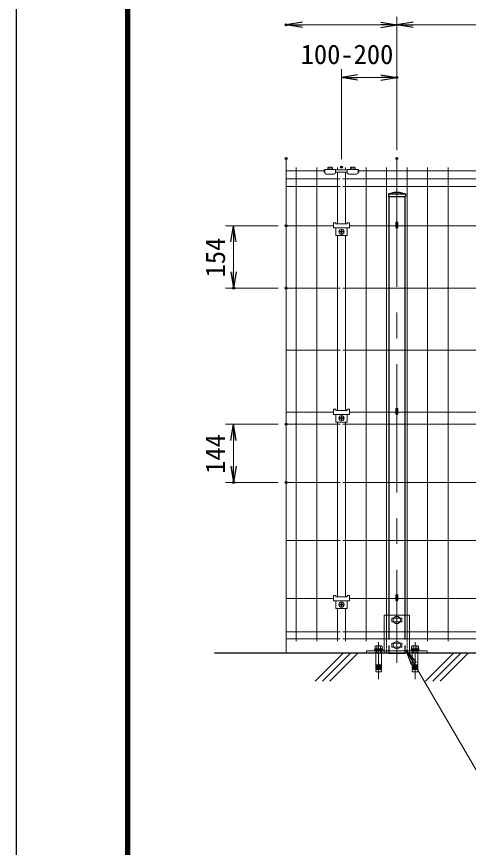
# Model space of a CAD drawing. Units: millimetres, scale not verified. Extents: x -4200 to 4200, y -2970 to 2970.
# Drawn here: x -4200 to -3083, y -433 to 1619 of the extents above; entities that cross this region are included whole.
import ezdxf
from ezdxf.enums import TextEntityAlignment as Align

# ---------------------------------------------------------------- set-up
doc = ezdxf.new("R2010")
doc.units = ezdxf.units.MM
doc.header["$LTSCALE"] = 10
doc.header["$PDMODE"] = 32
doc.header["$PDSIZE"] = 5
doc.linetypes.add('DASHED', pattern=[7.5, 6, -1.5])
doc.linetypes.add('USER1', pattern=[50.8, 31.75, -6.35, 6.35, -6.35])
for name, color, linetype, lineweight in [('0-0_D-STR-DIM', 7, 'Continuous', 13), ('0-1_D-STR3', 3, 'Continuous', 13), ('0-2_D-BMK', 2, 'USER1', 13), ('0-3_D-STR1', 1, 'Continuous', 25), ('0-4_D-STR2', 7, 'Continuous', 13), ('0-5_0', 7, 'Continuous', 25), ('0-7_D-STR-TXT', 7, 'Continuous', 25), ('0-9_D-STR4', 7, 'Continuous', 25), ('0-D_D-TTL', 7, 'Continuous', 25)]:
    doc.layers.add(name, color=color, linetype=linetype, lineweight=lineweight)
doc.layers.add('0-6_Defpoints', color=7, linetype='Continuous')
doc.styles.add('ＭＳ ゴシック', font='')
doc.styles.get('ＭＳ ゴシック').set_extended_font_data('MS Gothic')

# ---------------------------------------------------------------- blocks, each defined once
blk = doc.blocks.new('_Open')
at = {"layer": '0-5_0'}
blk.add_line((-10, 1.667), (0, 0), dxfattribs=at)
blk.add_lwpolyline([(-10, -1.667), (0, 0), (-10, 0)], dxfattribs=at)
blk = doc.blocks.new('ベースプレート部品\u3000正面図')
at = {"layer": '0-1_D-STR3', "linetype": 'DASHED'}
for p, q in [((8393.49, 24200.71), (8393.49, 23260.71)), ((8903.49, 24200.71), (8903.49, 23260.71)), ((8128.49, 23320.71), (8128.49, 23260.71)), ((8268.49, 23320.71), (8268.49, 23260.71)), ((8333.49, 23320.71), (8333.49, 23260.71)), ((8963.49, 23320.71), (8963.49, 23260.71)), ((9028.49, 23320.71), (9028.49, 23260.71)), ((9168.49, 23320.71), (9168.49, 23260.71))]:
    blk.add_line(p, q, dxfattribs=at)
at = {"layer": '0-1_D-STR3'}
for p, q in [((8773.41, 24128.21), (8523.37, 24128.21)), ((8523.37, 24128.21), (8523.37, 24033.21)), ((8773.37, 24033.21), (8523.41, 24033.21)), ((8773.37, 24128.21), (8773.37, 24033.21)), ((8963.49, 24200.71), (8963.49, 23320.71)), ((8773.41, 23508.21), (8523.37, 23508.21)), ((8523.37, 23508.21), (8523.37, 23413.21)), ((8773.37, 23413.21), (8523.41, 23413.21)), ((8773.37, 23508.21), (8773.37, 23413.21)), ((7898.51, 23320.71), (9398.51, 23320.71)), ((9398.51, 23320.71), (9398.51, 23260.71))]:
    blk.add_line(p, q, dxfattribs=at)
for points in [[(8963.49, 24200.71), (8333.49, 24200.71), (8333.49, 23320.71)], [(7898.51, 23320.71), (7898.51, 23260.71), (9398.51, 23260.71)]]:
    blk.add_lwpolyline(points, dxfattribs=at)

msp = doc.modelspace()

# ---------------------------------------------------------------- linework, layer by layer
at = {"layer": '0-0_D-STR-DIM'}
for p, q in [((-3259.64, 1288.64), (-3259.64, 1618.64)), ((-3259.64, 1288.64), (-3259.64, 1618.64)), ((-3299.64, 1598.64), (-3493.15, 1598.64)), ((-3219.64, 1598.64), (-1299.64, 1598.64)), ((-3396.56, 1266.78), (-3396.56, 1488.64)), ((-3259.64, 1288.64), (-3259.64, 1488.64)), ((-3356.56, 1468.64), (-3299.64, 1468.64)), ((-3533.15, 1268.64), (-3533.15, 46.38)), ((-3553.15, 1102.38), (-3683.15, 1102.38)), ((-3663.15, 1062.38), (-3663.15, 988.38)), ((-3553.15, 948.38), (-3683.15, 948.38)), ((-3553.15, 612.08), (-3683.15, 612.08)), ((-3663.15, 572.08), (-3663.15, 508.08)), ((-3553.15, 468.08), (-3683.15, 468.08))]:
    msp.add_line(p, q, dxfattribs=at)
at = {"layer": '0-1_D-STR3'}
for p, q in [((-3439.6, 1234.55), (-3439.6, 1239.95)), ((-3439.6, 1239.95), (-3438.1, 1239.95)), ((-3439.6, 1234.55), (-3438.1, 1234.55)), ((-3438.1, 1241.55), (-3411.1, 1241.55)), ((-3438.1, 1241.55), (-3438.1, 1234.05)), ((-3430.11, 1241.55), (-3430.11, 1246.18)), ((-3430.11, 1241.55), (-3419.1, 1241.55)), ((-3429.6, 1241.55), (-3419.6, 1241.55)), ((-3428.73, 1246.55), (-3420.47, 1246.55)), ((-3427.36, 1241.55), (-3427.36, 1246.18)), ((-3421.85, 1241.55), (-3421.85, 1246.18)), ((-3419.1, 1246.18), (-3419.1, 1241.55)), ((-3411.1, 1241.55), (-3411.1, 1234.05)), ((-3411.1, 1239.95), (-3382.1, 1239.95)), ((-3411.1, 1234.55), (-3382.1, 1234.55)), ((-3382.1, 1241.55), (-3382.1, 1234.05)), ((-3382.1, 1241.55), (-3355.1, 1241.55)), ((-3374.12, 1241.55), (-3374.12, 1246.18)), ((-3374.12, 1241.55), (-3363.1, 1241.55)), ((-3373.61, 1241.55), (-3363.61, 1241.55)), ((-3373.6, 1241.55), (-3363.6, 1241.55)), ((-3372.74, 1246.55), (-3364.48, 1246.55)), ((-3371.36, 1241.55), (-3371.36, 1246.18)), ((-3365.86, 1241.55), (-3365.86, 1246.18)), ((-3363.1, 1246.18), (-3363.1, 1241.55)), ((-3355.1, 1241.55), (-3355.1, 1234.05)), ((-3355.1, 1239.95), (-3353.6, 1239.95)), ((-3355.1, 1234.55), (-3353.6, 1234.55)), ((-3353.6, 1239.95), (-3353.6, 1234.55)), ((-3434.1, 1230.05), (-3415.1, 1230.05)), ((-3378.1, 1230.05), (-3359.1, 1230.05)), ((-3416.6, 1109.68), (-3416.6, 1096.88)), ((-3416.6, 1109.68), (-3410.6, 1109.68)), ((-3382.6, 1109.68), (-3376.6, 1109.68)), ((-3382.6, 1109.68), (-3382.6, 1106.78)), ((-3376.6, 1109.68), (-3376.6, 1096.88)), ((-3262.24, 1110.54), (-3262.24, 1098.38)), ((-3257.04, 1110.54), (-3257.04, 1098.38)), ((-3416.6, 1096.88), (-3376.6, 1096.88)), ((-3410.6, 1096.88), (-3410.6, 1077.88)), ((-3400.06, 1087.88), (-3398.06, 1087.88)), ((-3397.06, 1090.88), (-3397.06, 1088.88)), ((-3396.06, 1090.88), (-3396.06, 1088.88)), ((-3393.06, 1087.88), (-3395.06, 1087.88)), ((-3382.6, 1096.88), (-3382.6, 1077.88)), ((-3410.6, 1077.88), (-3382.6, 1077.88)), ((-3400.06, 1086.88), (-3398.06, 1086.88)), ((-3397.06, 1083.88), (-3397.06, 1085.88)), ((-3396.06, 1083.88), (-3396.06, 1085.88)), ((-3393.06, 1086.88), (-3395.06, 1086.88)), ((-3416.6, 649.18), (-3416.6, 636.38)), ((-3416.6, 649.18), (-3410.6, 649.18)), ((-3416.6, 636.38), (-3376.6, 636.38)), ((-3410.6, 636.38), (-3410.6, 617.38)), ((-3382.6, 649.18), (-3376.6, 649.18)), ((-3382.6, 649.18), (-3382.6, 646.28)), ((-3382.6, 636.38), (-3382.6, 617.38)), ((-3376.6, 649.18), (-3376.6, 636.38)), ((-3262.24, 650.04), (-3262.24, 637.88)), ((-3257.04, 650.04), (-3257.04, 637.88)), ((-3410.6, 617.38), (-3382.6, 617.38)), ((-3400.06, 627.38), (-3398.06, 627.38)), ((-3400.06, 626.38), (-3398.06, 626.38)), ((-3397.06, 630.38), (-3397.06, 628.38)), ((-3397.06, 623.38), (-3397.06, 625.38)), ((-3396.06, 630.38), (-3396.06, 628.38)), ((-3396.06, 623.38), (-3396.06, 625.38)), ((-3393.06, 627.38), (-3395.06, 627.38)), ((-3393.06, 626.38), (-3395.06, 626.38)), ((-3416.6, 188.68), (-3416.6, 175.88)), ((-3416.6, 188.68), (-3410.6, 188.68)), ((-3382.6, 188.68), (-3376.6, 188.68)), ((-3382.6, 188.68), (-3382.6, 185.78)), ((-3376.6, 188.68), (-3376.6, 175.88)), ((-3262.24, 189.54), (-3262.24, 177.38)), ((-3257.04, 189.54), (-3257.04, 177.38)), ((-3416.6, 175.88), (-3376.6, 175.88)), ((-3410.6, 175.88), (-3410.6, 156.88)), ((-3400.06, 166.88), (-3398.06, 166.88)), ((-3400.06, 165.88), (-3398.06, 165.88)), ((-3397.06, 169.88), (-3397.06, 167.88)), ((-3397.06, 162.88), (-3397.06, 164.88)), ((-3396.06, 169.88), (-3396.06, 167.88)), ((-3396.06, 162.88), (-3396.06, 164.88)), ((-3393.06, 166.88), (-3395.06, 166.88)), ((-3393.06, 165.88), (-3395.06, 165.88)), ((-3382.6, 175.88), (-3382.6, 156.88)), ((-3410.6, 156.88), (-3382.6, 156.88)), ((-3313.44, 56.88), (-3313.44, 64.08)), ((-3297.72, 64.88), (-3311.34, 64.88)), ((-3309.04, 64.08), (-3309.04, 56.88)), ((-3300.24, 64.08), (-3300.24, 56.88)), ((-3295.84, 56.88), (-3295.84, 64.08)), ((-3223.44, 56.88), (-3223.44, 64.08)), ((-3221.56, 64.88), (-3207.94, 64.88)), ((-3219.04, 64.08), (-3219.04, 56.88)), ((-3210.24, 64.08), (-3210.24, 56.88)), ((-3205.84, 56.88), (-3205.84, 64.08)), ((-3334.64, 46.38), (-3184.64, 46.38)), ((-3309.64, 46.38), (-3309.64, 52.38)), ((-3308.84, 46.38), (-3308.84, 52.38)), ((-3305.89, 54.38), (-3303.39, 56.88)), ((-3300.44, 46.38), (-3300.44, 52.38)), ((-3299.64, 46.38), (-3299.64, 52.38)), ((-3219.64, 46.38), (-3219.64, 52.38)), ((-3218.84, 46.38), (-3218.84, 52.38)), ((-3213.39, 54.38), (-3215.89, 56.88)), ((-3210.44, 46.38), (-3210.44, 52.38)), ((-3209.64, 46.38), (-3209.64, 52.38)), ((-3305.02, 13.88), (-3311.85, 13.88)), ((-3305.02, 16.38), (-3311.64, 16.38)), ((-3305.02, 11.38), (-3311.64, 11.38)), ((-3305.02, 8.88), (-3311.64, 8.88)), ((-3305.02, 20.17), (-3305.02, 6.38)), ((-3304.27, 20.17), (-3304.27, 6.38)), ((-3304.27, 16.38), (-3297.64, 16.38)), ((-3304.27, 13.88), (-3297.64, 13.88)), ((-3304.27, 11.38), (-3297.64, 11.38)), ((-3304.27, 8.88), (-3297.64, 8.88)), ((-3215.01, 16.38), (-3221.64, 16.38)), ((-3215.01, 13.88), (-3221.64, 13.88)), ((-3215.01, 11.38), (-3221.64, 11.38)), ((-3215.01, 8.88), (-3221.64, 8.88)), ((-3215.01, 20.17), (-3215.01, 6.38)), ((-3214.26, 20.17), (-3214.26, 6.38)), ((-3214.26, 16.38), (-3207.64, 16.38)), ((-3214.26, 13.88), (-3207.43, 13.88)), ((-3214.26, 11.38), (-3207.64, 11.38)), ((-3214.26, 8.88), (-3207.64, 8.88))]:
    msp.add_line(p, q, dxfattribs=at)
for points in [[(-3410.6, 1109.68), (-3410.6, 1106.78), (-3382.6, 1106.78)], [(-3410.6, 649.18), (-3410.6, 646.28), (-3382.6, 646.28)], [(-3410.6, 188.68), (-3410.6, 185.78), (-3382.6, 185.78)], [(-3313.84, 54.38), (-3313.84, 56.88), (-3295.44, 56.88), (-3295.44, 54.38)], [(-3304.27, 18.04), (-3297.64, 18.04), (-3297.64, 46.38), (-3311.64, 46.38), (-3311.64, 18.04), (-3305.02, 18.04)], [(-3205.44, 54.38), (-3205.44, 56.88), (-3223.84, 56.88), (-3223.84, 54.38)], [(-3215.01, 18.04), (-3221.64, 18.04), (-3221.64, 46.38), (-3207.64, 46.38), (-3207.64, 18.04), (-3214.26, 18.04)], [(-3311.33, 18.04), (-3311.64, 16.38), (-3311.64, 15.54), (-3305.02, 15.54)], [(-3311.33, 15.54), (-3311.64, 13.88), (-3311.64, 13.04), (-3305.02, 13.04)], [(-3311.33, 13.04), (-3311.64, 11.38), (-3311.64, 10.54), (-3305.02, 10.54)], [(-3297.95, 10.54), (-3297.64, 8.88), (-3297.64, 6.38), (-3311.64, 6.38), (-3311.64, 8.88), (-3311.33, 10.54)], [(-3298.17, 6.38), (-3297.64, 0.38), (-3311.64, 0.38), (-3311.12, 6.38)], [(-3297.64, 6.38), (-3304.33, 6.38), (-3311.64, 6.38)], [(-3297.95, 18.04), (-3297.64, 16.38), (-3297.64, 15.54), (-3304.27, 15.54)], [(-3297.95, 15.54), (-3297.64, 13.88), (-3297.64, 13.04), (-3304.27, 13.04)], [(-3297.95, 13.04), (-3297.64, 11.38), (-3297.64, 10.54), (-3304.27, 10.54)], [(-3221.32, 18.04), (-3221.64, 16.38), (-3221.64, 15.54), (-3215.01, 15.54)], [(-3221.32, 15.54), (-3221.64, 13.88), (-3221.64, 13.04), (-3215.01, 13.04)], [(-3221.32, 13.04), (-3221.64, 11.38), (-3221.64, 10.54), (-3215.01, 10.54)], [(-3221.32, 10.54), (-3221.64, 8.88), (-3221.64, 6.38), (-3207.64, 6.38), (-3207.64, 8.88), (-3207.95, 10.54)], [(-3221.11, 6.38), (-3221.64, 0.38), (-3207.64, 0.38), (-3208.16, 6.38)], [(-3221.64, 6.38), (-3214.95, 6.38), (-3207.64, 6.38)], [(-3207.95, 18.04), (-3207.64, 16.38), (-3207.64, 15.54), (-3214.26, 15.54)], [(-3207.95, 15.54), (-3207.64, 13.88), (-3207.64, 13.04), (-3214.26, 13.04)], [(-3207.95, 13.04), (-3207.64, 11.38), (-3207.64, 10.54), (-3214.26, 10.54)]]:
    msp.add_lwpolyline(points, dxfattribs=at)
for points in [[(-3294.14, 54.38), (-3294.14, 52.38), (-3315.14, 52.38), (-3315.14, 54.38)], [(-3225.14, 54.38), (-3225.14, 52.38), (-3204.14, 52.38), (-3204.14, 54.38)]]:
    msp.add_lwpolyline(points, close=True, dxfattribs=at)
for centre, radius in [((-3396.56, 1087.38), 6.5), ((-3396.56, 626.88), 6.5), ((-3396.56, 166.38), 6.5), ((-3259.64, 128.37), 9), ((-3259.64, 66.38), 9)]:
    msp.add_circle(centre, radius, dxfattribs=at)
for centre, radius, start, end in [((-3434.1, 1234.05), 4, 180, 270), ((-3428.73, 1243.79), 2.75, 60, 120), ((-3424.6, 1236.09), 10.46, 74.73852, 105.26148), ((-3420.47, 1243.79), 2.75, 60, 120), ((-3415.1, 1234.05), 4, 270, 0), ((-3378.1, 1234.05), 4, 180, 270), ((-3372.74, 1243.79), 2.75, 60, 120), ((-3368.61, 1236.09), 10.46, 74.73852, 105.26148), ((-3364.48, 1243.79), 2.75, 60, 120), ((-3359.1, 1234.05), 4, 270, 0), ((-3400.06, 1087.38), 0.5, 90.00001, 270), ((-3398.06, 1088.88), 1, 270, 0.00001), ((-3396.56, 1090.88), 0.5, 0, 179.99999), ((-3395.06, 1088.88), 1, 180, 270), ((-3393.06, 1087.38), 0.5, 270.00049, 90.00046), ((-3259.64, 1098.38), 2.6, 180, 0), ((-3398.06, 1085.88), 1, 0, 90), ((-3396.56, 1083.88), 0.5, 180.00002, 0.00001), ((-3395.06, 1085.88), 1, 90, 180), ((-3259.64, 637.88), 2.6, 180, 0), ((-3400.06, 626.88), 0.5, 90.00001, 270), ((-3398.06, 628.38), 1, 270, 0.00001), ((-3398.06, 625.38), 1, 0, 90), ((-3396.56, 630.38), 0.5, 0, 179.99999), ((-3396.56, 623.38), 0.5, 180.00002, 0.00001), ((-3395.06, 628.38), 1, 180, 270), ((-3395.06, 625.38), 1, 90, 180), ((-3393.06, 626.88), 0.5, 270.00049, 90.00046), ((-3400.06, 166.38), 0.5, 90.00001, 270), ((-3398.06, 167.88), 1, 270, 0.00001), ((-3398.06, 164.88), 1, 0, 90), ((-3396.56, 169.88), 0.5, 0, 179.99999), ((-3395.06, 167.88), 1, 180, 270), ((-3395.06, 164.88), 1, 90, 180), ((-3393.06, 166.38), 0.5, 270.00049, 90.00046), ((-3259.64, 177.38), 2.6, 180, 0), ((-3396.56, 162.88), 0.5, 180.00002, 0.00001), ((-3311.24, 61.46), 3.42, 49.96723, 130.03277), ((-3304.64, 52.38), 12.5, 69.39031, 110.60969), ((-3298.04, 61.52), 3.38, 49.3117, 130.6883), ((-3221.24, 61.52), 3.38, 49.3117, 130.6883), ((-3214.64, 52.38), 12.5, 69.39031, 110.60969), ((-3208.04, 61.46), 3.42, 49.96723, 130.03277), ((-3304.64, 20.17), 0.375, 0, 180), ((-3214.64, 20.17), 0.375, 0, 180)]:
    msp.add_arc(centre, radius, start, end, dxfattribs=at)
for centre in [(-3259.64, 1110.53), (-3259.64, 650.03), (-3259.64, 189.53)]:
    msp.add_ellipse(centre, major_axis=(-2.6, 0), ratio=0.649974, start_param=3.1415927, end_param=6.2831853, dxfattribs=at)
at = {"layer": '0-2_D-BMK'}
for p, q in [((-3259.64, 1268.64), (-3259.64, 22.38)), ((-3304.64, 73.32), (-3304.64, -17.94)), ((-3214.64, 73.32), (-3214.64, -17.94))]:
    msp.add_line(p, q, dxfattribs=at)
at = {"layer": '0-3_D-STR1'}
for p, q in [((-3280.64, 1181.38), (-3265.64, 1185.38)), ((-3280.64, 1181.38), (-3238.64, 1181.38)), ((-3280.64, 1181.38), (-3280.64, 1174.38)), ((-3280.64, 1174.38), (-3238.64, 1174.38)), ((-3279.64, 1174.38), (-3279.64, 140.38)), ((-3265.64, 1185.38), (-3253.64, 1185.38)), ((-3239.64, 1174.38), (-3239.64, 140.38))]:
    msp.add_line(p, q, dxfattribs=at)
at = {"layer": '0-3_D-STR1', "linetype": 'DASHED'}
for p, q in [((-3279.64, 140.38), (-3279.64, 46.38)), ((-3239.64, 140.38), (-3239.64, 46.38)), ((-3279.64, 46.38), (-3239.64, 46.38))]:
    msp.add_line(p, q, dxfattribs=at)
at = {"layer": '0-3_D-STR1'}
msp.add_lwpolyline([(-3253.64, 1185.38), (-3238.64, 1181.38), (-3238.64, 1174.38)], dxfattribs=at)
at = {"layer": '0-4_D-STR2'}
for p, q in [((-3439.6, 1237.95), (-3533.15, 1237.95)), ((-3508.15, 1246.38), (-3508.15, 76.38)), ((-3457.38, 1246.38), (-3457.38, 76.38)), ((-3406.61, 1246.38), (-3406.61, 1239.95)), ((-3406.61, 1234.55), (-3406.61, 1106.78)), ((-3386.58, 1246.38), (-3386.58, 1239.95)), ((-3386.58, 1234.55), (-3386.58, 1106.78)), ((-1439.59, 1237.95), (-3353.6, 1237.95)), ((-3335.81, 1246.38), (-3335.81, 76.38)), ((-3285.04, 1246.38), (-3285.04, 76.38)), ((-3234.27, 1246.38), (-3234.27, 76.38)), ((-3183.5, 1246.38), (-3183.5, 76.38)), ((-3132.74, 1246.38), (-3132.74, 76.38)), ((-3399.56, 1218.38), (-3533.15, 1218.38)), ((-1399.56, 1218.38), (-3393.56, 1218.38)), ((-3399.56, 1198.8), (-3533.15, 1198.8)), ((-1399.56, 1198.8), (-3393.56, 1198.8)), ((-3416.6, 1102.38), (-3533.15, 1102.38)), ((-3262.24, 1102.38), (-3376.6, 1102.38)), ((-1416.6, 1102.38), (-3257.04, 1102.38)), ((-3406.61, 1077.88), (-3406.61, 646.28)), ((-3386.58, 1077.88), (-3386.58, 646.28)), ((-3399.56, 948.38), (-3533.15, 948.38)), ((-2539.59, 948.38), (-3393.56, 948.38)), ((-3399.56, 794.88), (-3533.15, 794.88)), ((-1399.56, 794.88), (-3393.56, 794.88)), ((-3416.6, 641.88), (-3533.15, 641.88)), ((-3262.24, 641.88), (-3376.6, 641.88)), ((-1416.6, 641.88), (-3257.04, 641.88)), ((-3406.61, 617.38), (-3406.61, 185.78)), ((-3386.58, 617.38), (-3386.58, 185.78)), ((-3399.56, 612.08), (-3533.15, 612.08)), ((-1399.56, 612.08), (-3393.56, 612.08)), ((-3399.56, 468.08), (-3533.15, 468.08)), ((-1399.56, 468.08), (-3393.56, 468.08)), ((-3399.56, 324.58), (-3533.15, 324.58)), ((-1399.56, 324.58), (-3393.56, 324.58)), ((-3416.6, 181.38), (-3533.15, 181.38)), ((-3262.24, 181.38), (-3376.6, 181.38)), ((-1416.63, 181.38), (-3257.04, 181.38)), ((-3406.61, 156.88), (-3406.61, 76.38)), ((-3386.58, 156.88), (-3386.58, 76.38)), ((-3399.56, 99.4), (-3533.15, 99.4)), ((-1004.17, 99.4), (-3393.56, 99.4)), ((-3399.56, 81.78), (-3533.15, 81.78)), ((-1004.17, 81.78), (-3393.56, 81.78))]:
    msp.add_line(p, q, dxfattribs=at)
at = {"layer": '0-6_Defpoints'}
for p in [(-3533.15, 1598.64), (-3259.64, 1468.64), (-3533.15, 1268.64), (-3259.64, 1268.64), (-3396.56, 1246.78), (-3533.15, 1102.38), (-3663.15, 948.38), (-3533.15, 948.38), (-3533.15, 612.08), (-3663.15, 468.08), (-3533.15, 468.08)]:
    msp.add_point(p, dxfattribs=at)
at = {"layer": '0-7_D-STR-TXT', "lineweight": 13}
msp.add_lwpolyline([(-2301.24, -306.83), (-3025.83, -306.83), (-3235.97, 52.54)], dxfattribs=at)
at = {"layer": '0-9_D-STR4'}
for p, q in [((-764.64, 46.38), (-3710.13, 46.38)), ((-3461.38, -22.87), (-3392.13, 46.38)), ((-3443.27, -22.87), (-3374.03, 46.38)), ((-3425.16, -22.87), (-3355.92, 46.38)), ((-3189.12, -22.87), (-3119.87, 46.38)), ((-3171.01, -22.87), (-3101.76, 46.38)), ((-3152.9, -22.87), (-3083.66, 46.38))]:
    msp.add_line(p, q, dxfattribs=at)
at = {"layer": '0-D_D-TTL', "color": 2}
msp.add_lwpolyline([(-4199.62, 2970), (4200.38, 2970), (4200.38, -2970), (-4199.62, -2970)], close=True, dxfattribs=at)
at = {"layer": '0-D_D-TTL'}
for points in [[(-3929.62, 2750), (3930.38, 2750), (3930.38, -2750), (-3929.62, -2750)], [(-3927.12, 2747.5), (3927.88, 2747.5), (3927.88, -2747.5), (-3927.12, -2747.5)], [(-3924.62, 2745), (3925.38, 2745), (3925.38, -2745), (-3924.62, -2745)], [(-3922.12, 2742.5), (3922.88, 2742.5), (3922.88, -2742.5), (-3922.12, -2742.5)], [(-3919.62, 2740), (3920.38, 2740), (3920.38, -2740), (-3919.62, -2740)]]:
    msp.add_lwpolyline(points, close=True, dxfattribs=at)

# ---------------------------------------------------------------- block references
at = {"layer": '0-0_D-STR-DIM', "xscale": 4, "yscale": 4}
for p, rotation in [((-3533.15, 1598.64), 180), ((-3259.64, 1598.64), 180), ((-3396.56, 1468.64), 180), ((-3663.15, 1102.38), 90), ((-3663.15, 948.38), 270), ((-3663.15, 612.08), 90), ((-3663.15, 468.08), 270)]:
    msp.add_blockref('_Open', p, dxfattribs=dict(at, rotation=rotation))
at = {"layer": '0-0_D-STR-DIM'}
for name, p, xscale, yscale in [('_Open', (-3259.64, 1598.64), 4, 4), ('_Open', (-3259.64, 1468.64), 4, 4), ('ベースプレート部品\u3000正面図', (-4124.49, -2279.7), 0.1, 0.1)]:
    msp.add_blockref(name, p, dxfattribs=dict(at, xscale=xscale, yscale=yscale))
at = {"layer": '0-7_D-STR-TXT', "xscale": 4, "yscale": 4, "rotation": 120.55489}
msp.add_blockref('_Open', (-3236.99, 54.26), dxfattribs=at)

# ---------------------------------------------------------------- texts
at = {"layer": '0-0_D-STR-DIM', "style": 'ＭＳ ゴシック'}
msp.add_text('100-200', height=48.09, dxfattribs=at).set_placement((-3497.41, 1487.26), align=Align.BOTTOM_LEFT)
for s, p in [('154', (-3669.9, 974.6)), ('144', (-3669.9, 489.3))]:
    msp.add_text(s, height=48.09, rotation=90, dxfattribs=at).set_placement(p, align=Align.BOTTOM_LEFT)

doc.saveas('drawing.dxf')
